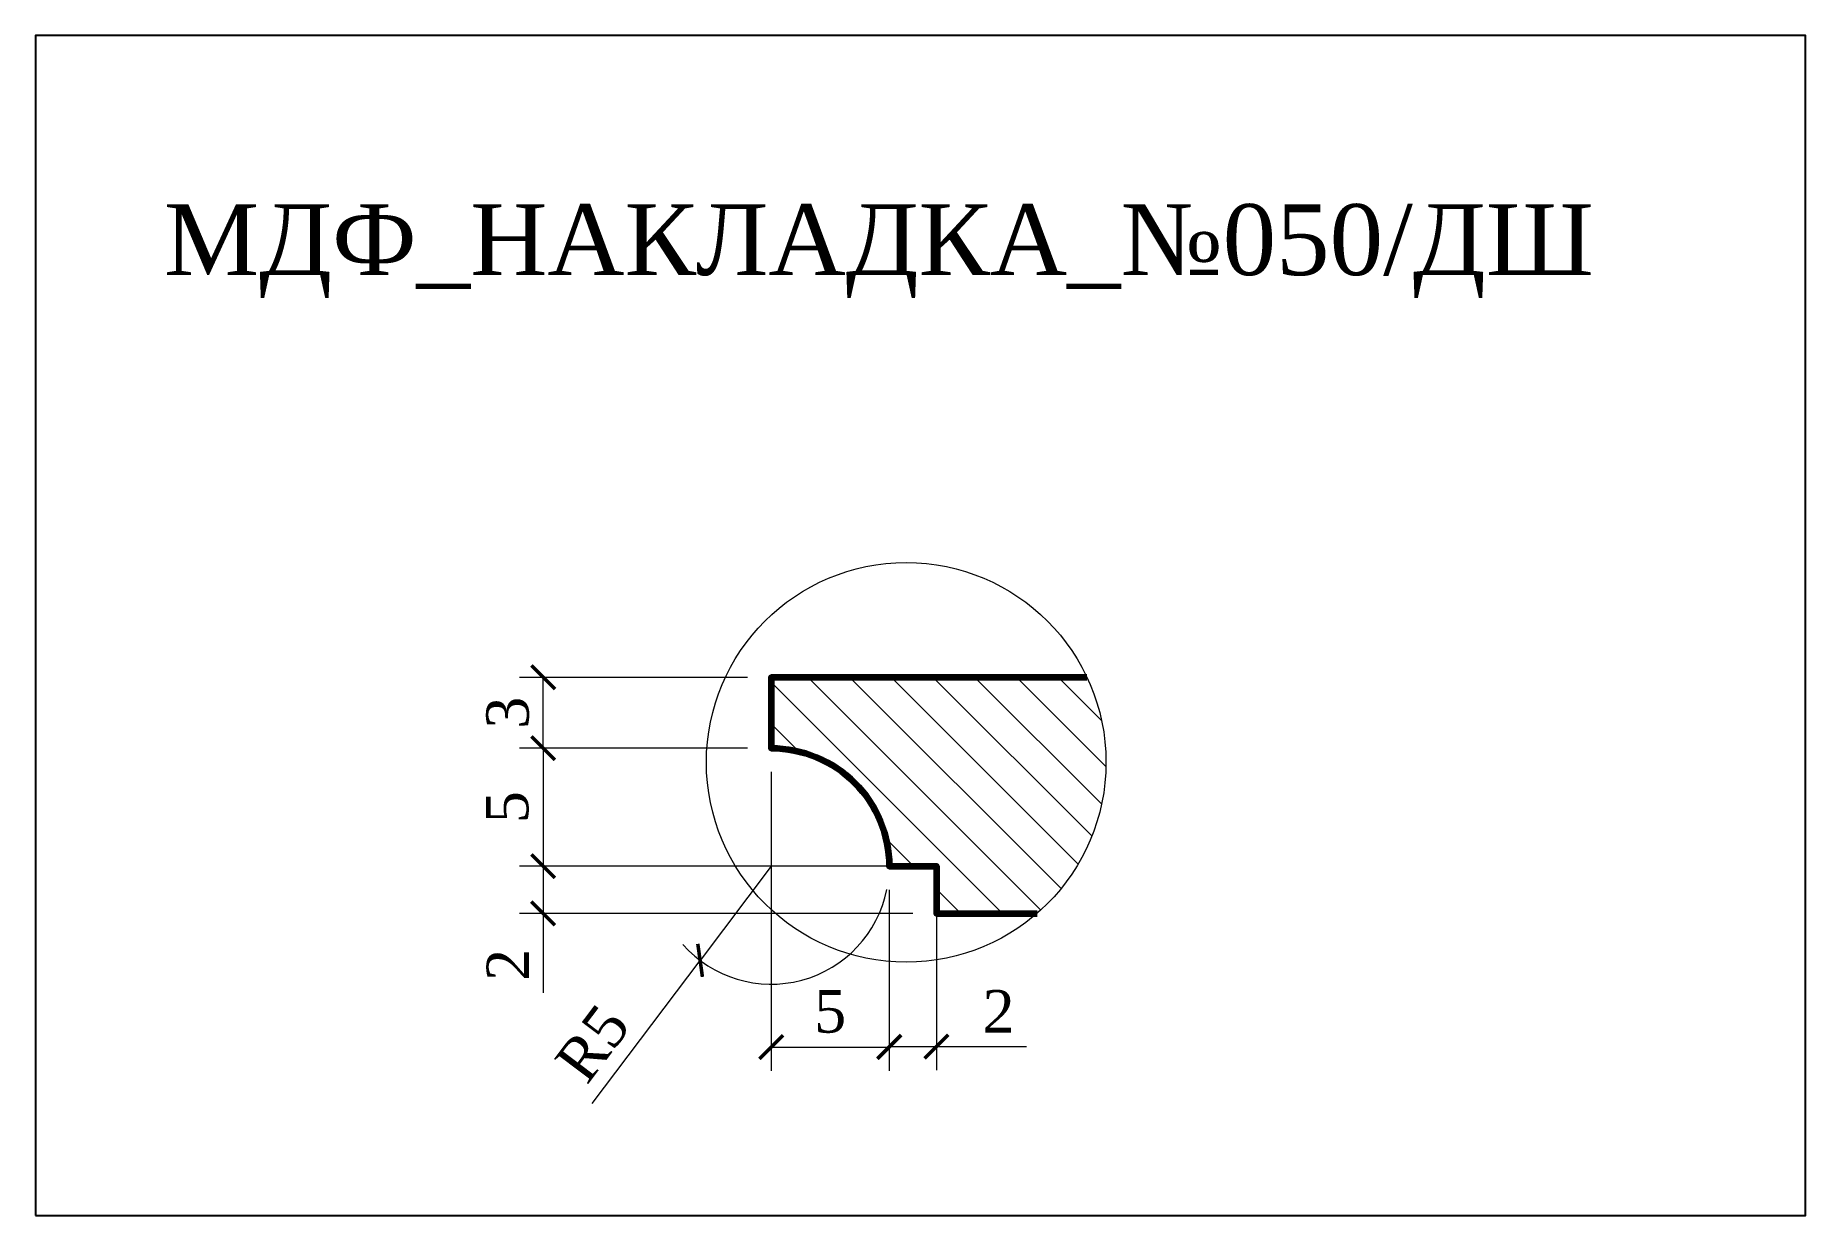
# Model space of a CAD drawing. Header units: millimetres. Extents: x 306946.4 to 307021.4, y -90637.6 to -90587.6.
import ezdxf

# ---------------------------------------------------------------- set-up
doc = ezdxf.new("R2010")
doc.units = ezdxf.units.MM
doc.header["$MEASUREMENT"] = 0
doc.layers.add('Outside panel', color=7, linetype='Continuous', lineweight=18, true_color=0x7f5e57)
doc.layers.add('линия 50', color=1, linetype='Continuous', lineweight=211)
doc.layers.add('размеры в модели', color=7, linetype='Continuous')
doc.styles.add('ELECT', font='times.ttf')
doc.styles.get("Standard").update_dxf_attribs({"font": 'times.ttf'})
doc.dimstyles.new('M_1', dxfattribs={"dimtxt": 1.8, "dimasz": 1, "dimexe": 1, "dimexo": 1, "dimgap": 0.6, "dimtad": 1, "dimdec": 0, "dimdsep": 46, "dimtxsty": 'Standard', "dimblk": 'ARCHTICK', "dimcen": -5, "dimclrd": 7, "dimclre": 7, "dimclrt": 7, "dimadec": 0, "dimazin": 0, "dimtfac": 1, "dimtdec": 0, "dimtmove": 0, "dimatfit": 3, "dimfxl": 1, "dimtolj": 1, "dimtzin": 0, "dimlwd": 5, "dimlwe": 5, "dimarcsym": 0})

# ---------------------------------------------------------------- blocks, each defined once
blk = doc.blocks.new('_ArchTick')
at = {"color": 0, "linetype": 'ByBlock', "const_width": 0.15}
blk.add_lwpolyline([(-0.5, -0.5), (0.5, 0.5)], dxfattribs=at)
blk = doc.blocks.new('*D4')
at = {"layer": 'Defpoints', "color": 0, "ltscale": 1000, "transparency": 16777216}
for p in [(306977.589, -90622.796), (306974.578, -90626.788)]:
    blk.add_point(p, dxfattribs=at)
at = {"layer": 'размеры в модели', "color": 7, "lineweight": 5, "ltscale": 1000, "transparency": 16777216}
for p in [(306977.589, -90622.796), (306970.007, -90632.85)]:
    blk.add_line(p, (306974.578, -90626.788), dxfattribs=at)
blk.add_arc((306977.589, -90622.796), 5, 221.52086, 348.54084, dxfattribs=at)
at = {"layer": 'размеры в модели', "color": 7, "lineweight": 5, "ltscale": 1000, "transparency": 16777216, "rotation": 52.98001814904354}
blk.add_blockref('_ArchTick', (306974.578, -90626.788), dxfattribs=at)
at = {"layer": 'размеры в модели', "color": 7, "ltscale": 1000, "transparency": 16777216, "insert": (306970.026, -90630.308), "char_height": 1.8, "attachment_point": 5, "rotation": 52.98002}
blk.add_mtext('\\A1;R5', dxfattribs=at)
blk = doc.blocks.new('*D9')
at = {"layer": 'Defpoints', "color": 0, "ltscale": 1000, "transparency": 16777216}
for p in [(306977.589, -90617.796), (306967.93, -90622.796), (306982.589, -90622.796)]:
    blk.add_point(p, dxfattribs=at)
at = {"layer": 'размеры в модели', "color": 7, "lineweight": 5, "ltscale": 1000, "transparency": 16777216}
for p, q in [((306976.589, -90617.796), (306966.93, -90617.796)), ((306967.93, -90617.796), (306967.93, -90622.796)), ((306981.589, -90622.796), (306966.93, -90622.796))]:
    blk.add_line(p, q, dxfattribs=at)
for p, rotation in [((306967.93, -90617.796), 90), ((306967.93, -90622.796), 270)]:
    blk.add_blockref('_ArchTick', p, dxfattribs=dict(at, rotation=rotation))
at = {"layer": 'размеры в модели', "color": 7, "ltscale": 1000, "transparency": 16777216, "insert": (306966.414, -90620.296), "char_height": 1.8, "attachment_point": 5, "rotation": 90}
blk.add_mtext('\\A1;5', dxfattribs=at)
blk = doc.blocks.new('*D5')
at = {"layer": 'Defpoints', "color": 0, "ltscale": 1000, "transparency": 16777216}
for p in [(306984.589, -90622.796), (306967.93, -90624.796), (306984.589, -90624.796)]:
    blk.add_point(p, dxfattribs=at)
at = {"layer": 'размеры в модели', "color": 7, "lineweight": 5, "ltscale": 1000, "transparency": 16777216}
for p, q in [((306983.589, -90622.796), (306966.93, -90622.796)), ((306967.93, -90622.796), (306967.93, -90624.796)), ((306983.589, -90624.796), (306966.93, -90624.796)), ((306967.93, -90624.796), (306967.93, -90628.158))]:
    blk.add_line(p, q, dxfattribs=at)
for p, rotation in [((306967.93, -90622.796), 90), ((306967.93, -90624.796), 270)]:
    blk.add_blockref('_ArchTick', p, dxfattribs=dict(at, rotation=rotation))
at = {"layer": 'размеры в модели', "color": 7, "ltscale": 1000, "transparency": 16777216, "insert": (306966.43, -90626.977), "char_height": 1.8, "attachment_point": 5, "rotation": 90}
blk.add_mtext('\\A1;2', dxfattribs=at)
blk = doc.blocks.new('*D6')
at = {"layer": 'Defpoints', "color": 0, "ltscale": 1000, "transparency": 16777216}
for p in [(306982.589, -90622.796), (306984.589, -90622.796), (306982.589, -90630.443)]:
    blk.add_point(p, dxfattribs=at)
at = {"layer": 'размеры в модели', "color": 7, "lineweight": 5, "ltscale": 1000, "transparency": 16777216}
for p, q in [((306982.589, -90623.796), (306982.589, -90631.443)), ((306984.589, -90623.796), (306984.589, -90631.443)), ((306982.589, -90630.443), (306984.589, -90630.443)), ((306984.589, -90630.443), (306988.404, -90630.443))]:
    blk.add_line(p, q, dxfattribs=at)
at = {"layer": 'размеры в модели', "color": 7, "lineweight": 5, "ltscale": 1000, "transparency": 16777216, "rotation": 180}
blk.add_blockref('_ArchTick', (306982.589, -90630.443), dxfattribs=at)
at = {"layer": 'размеры в модели', "color": 7, "lineweight": 5, "ltscale": 1000, "transparency": 16777216}
blk.add_blockref('_ArchTick', (306984.589, -90630.443), dxfattribs=at)
at = {"layer": 'размеры в модели', "color": 7, "ltscale": 1000, "transparency": 16777216, "insert": (306987.223, -90628.943), "char_height": 1.8, "attachment_point": 5}
blk.add_mtext('\\A1;2', dxfattribs=at)

msp = doc.modelspace()

# ---------------------------------------------------------------- hatches: boundary and pattern name
at = {"layer": 'Outside panel', "ltscale": 1000}
h = msp.add_hatch(dxfattribs=at)
h.set_pattern_fill('ANSI31', color=256, scale=10, angle=90)
h.set_pattern_definition([(135, (-30.5084, -80.5739), (-0.8838834765, -0.8838834765), [])])
h.paths.add_polyline_path([(306990.968, -90614.796), (306977.589, -90614.796), (306977.589, -90617.796, -0.414214), (306982.589, -90622.796), (306984.589, -90622.796), (306984.589, -90624.796), (306988.852, -90624.796, 0.217522), (306991.774, -90618.399, 0.110366)])

# ---------------------------------------------------------------- linework, layer by layer
at = {"color": 6, "ltscale": 1000}
msp.add_lwpolyline([(306946.416, -90637.6), (307021.416, -90637.6), (307021.416, -90587.6), (306946.416, -90587.6)], close=True, dxfattribs=at)
at = {"layer": 'линия 50'}
msp.add_lwpolyline([(306990.968, -90614.796), (306977.589, -90614.796), (306977.589, -90617.796, -0.414214), (306982.589, -90622.796), (306984.589, -90622.796), (306984.589, -90624.796), (306988.852, -90624.796)], format="xyb", dxfattribs=at)
at = {"layer": 'размеры в модели', "color": 0, "lineweight": 15, "ltscale": 1000}
msp.add_circle((306983.309, -90618.399), 8.465, dxfattribs=at)

# ---------------------------------------------------------------- texts
at = {"color": 7, "ltscale": 1000, "style": 'ELECT'}
msp.add_text('МДФ_НАКЛАДКА_№050/ДШ', height=3, dxfattribs=at).set_placement((306951.867, -90597.753))

# ---------------------------------------------------------------- dimensions: what is measured, and where the dimension line sits
at = {"layer": 'размеры в модели', "color": 0, "ltscale": 1000}
msp.add_linear_dim(base=(306967.93, -90614.796), p1=(306977.589, -90617.796), p2=(306977.589, -90614.796), angle=90, dimstyle='M_1', dxfattribs=at).render()
for base, p1, p2, picture, middle in [((306967.93, -90622.796), (306977.589, -90617.796), (306982.589, -90622.796), '*D9', (306966.414, -90620.296)), ((306967.93, -90624.796), (306984.589, -90622.796), (306984.589, -90624.796), '*D5', (306966.43, -90626.977))]:
    dim = msp.add_linear_dim(base=base, p1=p1, p2=p2, angle=90, dimstyle='M_1', dxfattribs=at)
    dim.commit()
    dim.dimension.update_dxf_attribs({"geometry": picture, "text_midpoint": middle})
msp.add_linear_dim(base=(306982.589, -90630.461), p1=(306977.589, -90617.796), p2=(306982.589, -90622.796), dimstyle='M_1', dxfattribs=at).render()
dim = msp.add_radius_dim(center=(306977.589, -90622.796), mpoint=(306974.578, -90626.788), dimstyle='M_1', dxfattribs=at)
dim.commit()
dim.dimension.update_dxf_attribs({"geometry": '*D4', "text_midpoint": (306971.236, -90631.221), "dimtype": 132})
dim = msp.add_linear_dim(base=(306982.589, -90630.443), p1=(306984.589, -90622.796), p2=(306982.589, -90622.796), dimstyle='M_1', dxfattribs=at)
dim.commit()
dim.dimension.update_dxf_attribs({"geometry": '*D6', "text_midpoint": (306987.223, -90630.443), "dimtype": 128})

doc.saveas('drawing.dxf')
